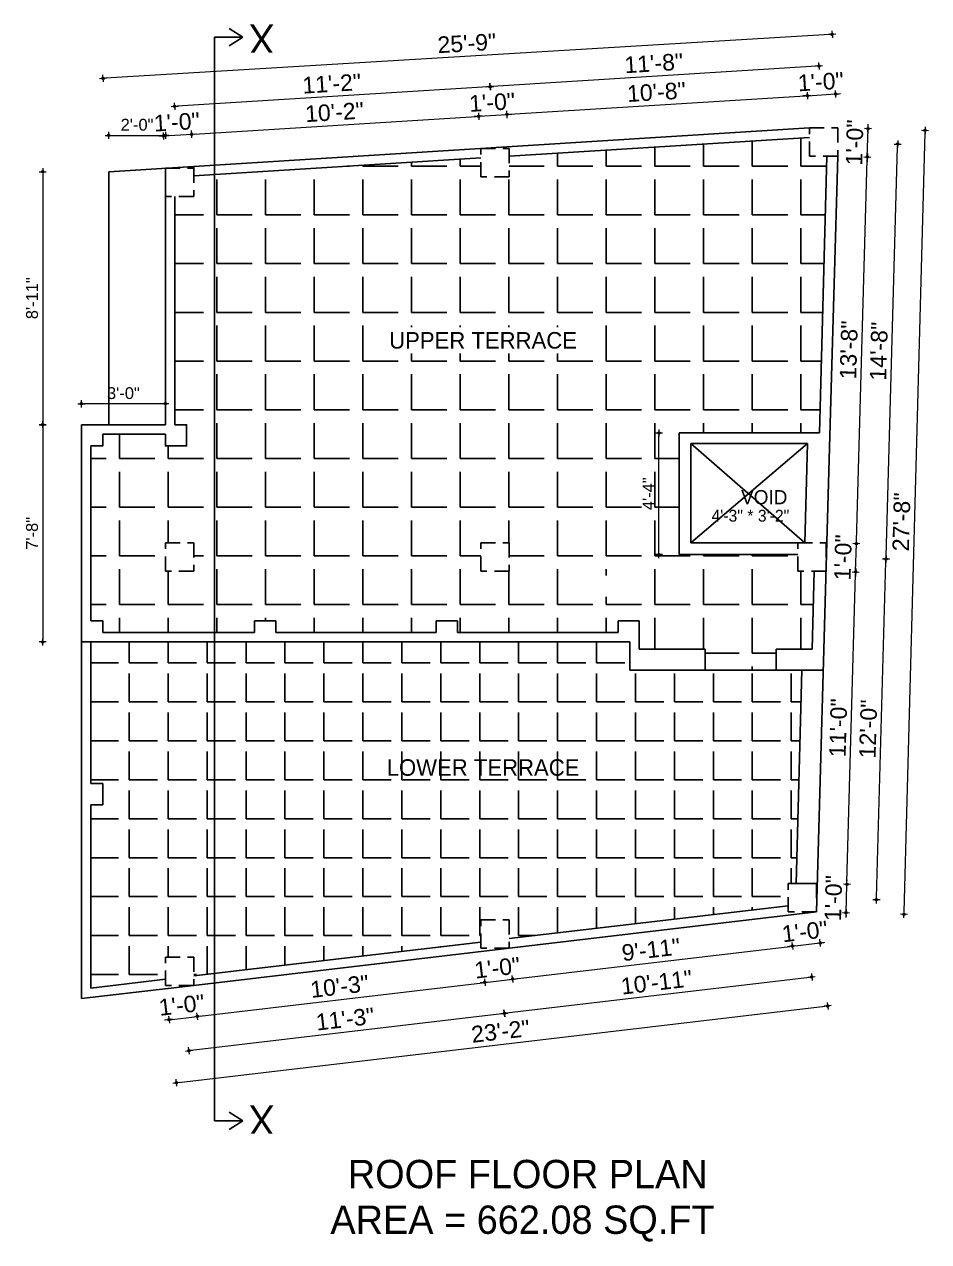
# Model space of a CAD drawing. Header units: inches. Extents: x 10143 to 33197, y -150 to 3760.
# Drawn here: x 24332 to 24716, y 3123 to 3639 of the extents above; entities that cross this region are included whole.
import ezdxf
from ezdxf.enums import TextEntityAlignment as Align

# ---------------------------------------------------------------- set-up
doc = ezdxf.new("R2010")
doc.units = ezdxf.units.IN
doc.header["$LTSCALE"] = 0.5
doc.header["$MEASUREMENT"] = 0
doc.header["$PDMODE"] = 66
doc.linetypes.add('DASHED2', pattern=[0.375, 0.25, -0.125])
for name, color, linetype, lineweight in [('DW TEXT', 92, 'Continuous', 15), ('hatch', 9, 'Continuous', 0), ('Toilet', 7, 'Continuous', 25)]:
    doc.layers.add(name, color=color, linetype=linetype, lineweight=lineweight)
doc.styles.add('CEN', font='GOTHIC.TTF')
doc.styles.get("Standard").update_dxf_attribs({"font": 'arial.ttf'})
doc.dimstyles.new('S8', dxfattribs={"dimtxt": 5, "dimasz": 1, "dimexe": 6, "dimexo": 18, "dimgap": 1.9375, "dimtad": 1, "dimdec": 0, "dimzin": 3, "dimdsep": 46, "dimlunit": 4, "dimtxsty": 'Standard', "dimblk": 'dot 2', "dimcen": 12, "dimse1": 1, "dimse2": 1, "dimclrd": 1, "dimclre": 1, "dimclrt": 256, "dimadec": 0, "dimazin": 0, "dimtfac": 0.75, "dimtdec": 0, "dimtix": 1, "dimtmove": 1, "dimatfit": 3, "dimldrblk": 'DOT', "dimfxl": 1, "dimtolj": 1, "dimtzin": 0, "dimlwd": 9, "dimlwe": 9, "dimarcsym": 0})
pattern_1 = [(0, (1128.393, 1701.765), (0, 20.625), [15, -5.625]), (90, (1128.393, 1701.765), (-20.625, 1e-15), [15, -5.625])]
pattern_2 = [(0, (1128.393, 1701.765), (0, 16.5), [12, -4.5]), (90, (1128.393, 1701.765), (-16.5, 1e-15), [12, -4.5])]

# ---------------------------------------------------------------- blocks, each defined once
blk = doc.blocks.new('dot1')
at = {"layer": 'hatch'}
h = blk.add_hatch(color=256, dxfattribs=at)
edge = h.paths.add_edge_path()
edge.add_arc((0, 0), 1, 0, 360)
for p, q in [((3, 0), (-3, 0)), ((0, 3), (0, -3))]:
    blk.add_line(p, q, dxfattribs=at)
blk.add_circle((0, 0), 1, dxfattribs=at)
blk = doc.blocks.new('dot 2')
at = {"layer": 'hatch', "xscale": 0.5, "yscale": 0.5, "zscale": 0.5}
blk.add_blockref('dot1', (0, 0), dxfattribs=at)
blk = doc.blocks.new('*D1663')
at = {"layer": 'Defpoints', "color": 0, "transparency": 16777216}
for p in [(24392.24, 3230.27), (24404.24, 3231.68), (24405.79, 3218.57)]:
    blk.add_point(p, dxfattribs=at)
at = {"layer": 'Toilet', "color": 1, "lineweight": 9, "transparency": 16777216}
for p, q in [((24393.79, 3217.15), (24405.79, 3218.57)), ((24406.78, 3218.68), (24407.78, 3218.8)), ((24392.8, 3217.04), (24391.81, 3216.92))]:
    blk.add_line(p, q, dxfattribs=at)
for p, rotation in [((24393.79, 3217.15), 6.727351048226113), ((24405.79, 3218.57), 186.7273510482261)]:
    blk.add_blockref('dot 2', p, dxfattribs=dict(at, rotation=rotation))
at = {"layer": 'Toilet', "transparency": 16777216, "insert": (24399.15, 3223.33), "char_height": 7, "attachment_point": 5, "rotation": 6.7274}
blk.add_mtext('\\A1;1\'-0"', dxfattribs=at)
blk = doc.blocks.new('_Dot')
at = {"color": 0, "linetype": 'ByBlock', "lineweight": -2}
blk.add_line((-0.5, 0), (-1, 0), dxfattribs=at)
at = {"color": 0, "linetype": 'ByBlock', "const_width": 0.5}
blk.add_lwpolyline([(-0.25, 0, 1), (0.25, 0, 1)], format="xyb", close=True, dxfattribs=at)
blk = doc.blocks.new('*D1664')
at = {"layer": 'Defpoints', "color": 0, "transparency": 16777216}
for p in [(24525.87, 3247.44), (24404.24, 3231.68), (24527.58, 3232.93)]:
    blk.add_point(p, dxfattribs=at)
at = {"layer": 'Toilet', "color": 1, "lineweight": 9, "transparency": 16777216}
blk.add_line((24406.78, 3218.68), (24526.59, 3232.82), dxfattribs=at)
for p, rotation in [((24527.58, 3232.93), 6.727351048251022), ((24405.79, 3218.57), 186.7273510482511)]:
    blk.add_blockref('dot 2', p, dxfattribs=dict(at, rotation=rotation))
at = {"layer": 'Toilet', "transparency": 16777216, "insert": (24466.04, 3231.23), "char_height": 7, "attachment_point": 5, "rotation": 6.7274}
blk.add_mtext('\\A1;10\'-3"', dxfattribs=at)
blk = doc.blocks.new('*D1665')
at = {"layer": 'Defpoints', "color": 0, "transparency": 16777216}
for p in [(24525.87, 3247.44), (24537.87, 3247.44), (24539.41, 3234.33)]:
    blk.add_point(p, dxfattribs=at)
at = {"layer": 'Toilet', "color": 1, "lineweight": 9, "transparency": 16777216}
for p, q in [((24527.58, 3232.93), (24539.41, 3234.33)), ((24540.41, 3234.45), (24541.4, 3234.56)), ((24526.59, 3232.82), (24525.59, 3232.7))]:
    blk.add_line(p, q, dxfattribs=at)
for p, rotation in [((24527.58, 3232.93), 6.727351048251053), ((24539.41, 3234.33), 186.7273510482511)]:
    blk.add_blockref('dot 2', p, dxfattribs=dict(at, rotation=rotation))
at = {"layer": 'Toilet', "transparency": 16777216, "insert": (24532.85, 3239.1), "char_height": 7, "attachment_point": 5, "rotation": 6.7274}
blk.add_mtext('\\A1;1\'-0"', dxfattribs=at)
blk = doc.blocks.new('*D1666')
at = {"layer": 'Defpoints', "color": 0, "transparency": 16777216}
for p in [(24656.15, 3262.81), (24537.87, 3247.44), (24657.86, 3248.3)]:
    blk.add_point(p, dxfattribs=at)
at = {"layer": 'Toilet', "color": 1, "lineweight": 9, "transparency": 16777216}
blk.add_line((24540.41, 3234.45), (24656.86, 3248.18), dxfattribs=at)
for p, rotation in [((24657.86, 3248.3), 6.727351048251022), ((24539.41, 3234.33), 186.7273510482511)]:
    blk.add_blockref('dot 2', p, dxfattribs=dict(at, rotation=rotation))
at = {"layer": 'Toilet', "transparency": 16777216, "insert": (24597.99, 3246.79), "char_height": 7, "attachment_point": 5, "rotation": 6.7274}
blk.add_mtext('\\A1;9\'-11"', dxfattribs=at)
blk = doc.blocks.new('*D1667')
at = {"layer": 'Defpoints', "color": 0, "transparency": 16777216}
for p in [(24656.15, 3262.81), (24668.15, 3262.81), (24669.69, 3249.7)]:
    blk.add_point(p, dxfattribs=at)
at = {"layer": 'Toilet', "color": 1, "lineweight": 9, "transparency": 16777216}
for p, q in [((24657.86, 3248.3), (24669.69, 3249.7)), ((24670.69, 3249.81), (24671.68, 3249.93)), ((24656.86, 3248.18), (24655.87, 3248.07))]:
    blk.add_line(p, q, dxfattribs=at)
for p, rotation in [((24657.86, 3248.3), 6.727351048251053), ((24669.69, 3249.7), 186.7273510482511)]:
    blk.add_blockref('dot 2', p, dxfattribs=dict(at, rotation=rotation))
at = {"layer": 'Toilet', "transparency": 16777216, "insert": (24663.13, 3254.47), "char_height": 7, "attachment_point": 5, "rotation": 6.7274}
blk.add_mtext('\\A1;1\'-0"', dxfattribs=at)
blk = doc.blocks.new('*D1668')
at = {"layer": 'Defpoints', "color": 0, "transparency": 16777216}
for p in [(24662.15, 3268.81), (24531.87, 3253.44), (24535.84, 3219.8)]:
    blk.add_point(p, dxfattribs=at)
at = {"layer": 'Toilet', "color": 1, "lineweight": 9, "transparency": 16777216}
blk.add_line((24665.12, 3235.05), (24536.83, 3219.92), dxfattribs=at)
for p, rotation in [((24666.11, 3235.17), 6.727351048225954), ((24535.84, 3219.8), 186.727351048226)]:
    blk.add_blockref('dot 2', p, dxfattribs=dict(at, rotation=rotation))
at = {"layer": 'Toilet', "transparency": 16777216, "insert": (24600.33, 3232.96), "char_height": 7, "attachment_point": 5, "rotation": 6.7274}
blk.add_mtext('\\A1;10\'-11"', dxfattribs=at)
blk = doc.blocks.new('*D1669')
at = {"layer": 'Defpoints', "color": 0, "transparency": 16777216}
for p in [(24531.87, 3253.44), (24398.24, 3237.68), (24402.21, 3204.04)]:
    blk.add_point(p, dxfattribs=at)
at = {"layer": 'Toilet', "color": 1, "lineweight": 9, "transparency": 16777216}
blk.add_line((24534.84, 3219.68), (24403.21, 3204.16), dxfattribs=at)
for p, rotation in [((24535.84, 3219.8), 6.727351048251053), ((24402.21, 3204.04), 186.7273510482511)]:
    blk.add_blockref('dot 2', p, dxfattribs=dict(at, rotation=rotation))
at = {"layer": 'Toilet', "transparency": 16777216, "insert": (24468.38, 3217.4), "char_height": 7, "attachment_point": 5, "rotation": 6.7274}
blk.add_mtext('\\A1;11\'-3"', dxfattribs=at)
blk = doc.blocks.new('*D1670')
at = {"layer": 'Defpoints', "color": 0, "transparency": 16777216}
for p in [(24668.15, 3262.81), (24392.24, 3230.27), (24672.84, 3223.01)]:
    blk.add_point(p, dxfattribs=at)
at = {"layer": 'Toilet', "color": 1, "lineweight": 9, "transparency": 16777216}
blk.add_line((24397.93, 3190.59), (24671.85, 3222.9), dxfattribs=at)
for p, rotation in [((24672.84, 3223.01), 6.727351048225743), ((24396.94, 3190.47), 186.7273510482257)]:
    blk.add_blockref('dot 2', p, dxfattribs=dict(at, rotation=rotation))
at = {"layer": 'Toilet', "transparency": 16777216, "insert": (24534.24, 3212.22), "char_height": 7, "attachment_point": 5, "rotation": 6.7274}
blk.add_mtext('\\A1;23\'-2"', dxfattribs=at)
blk = doc.blocks.new('*D1671')
at = {"layer": 'Defpoints', "color": 0, "transparency": 16777216}
for p in [(24666.19, 3413.17), (24697.57, 3412.29), (24662.15, 3268.81)]:
    blk.add_point(p, dxfattribs=at)
at = {"layer": 'Toilet', "color": 1, "lineweight": 9, "transparency": 16777216}
blk.add_line((24693.55, 3268.93), (24697.55, 3411.29), dxfattribs=at)
for p, rotation in [((24697.57, 3412.29), 88.39404783827474), ((24693.53, 3267.93), 268.3940478382747)]:
    blk.add_blockref('dot 2', p, dxfattribs=dict(at, rotation=rotation))
at = {"layer": 'Toilet', "transparency": 16777216, "insert": (24690.04, 3340.27), "char_height": 7, "attachment_point": 5, "rotation": 88.394}
blk.add_mtext('\\A1;12\'-0"', dxfattribs=at)
blk = doc.blocks.new('*D1672')
at = {"layer": 'Defpoints', "color": 0, "transparency": 16777216}
for p in [(24671.12, 3588.91), (24702.5, 3588.03), (24666.19, 3413.17)]:
    blk.add_point(p, dxfattribs=at)
at = {"layer": 'Toilet', "color": 1, "lineweight": 9, "transparency": 16777216}
blk.add_line((24697.6, 3413.29), (24702.47, 3587.03), dxfattribs=at)
for p, rotation in [((24702.5, 3588.03), 88.39404783821377), ((24697.57, 3412.29), 268.3940478382138)]:
    blk.add_blockref('dot 2', p, dxfattribs=dict(at, rotation=rotation))
at = {"layer": 'Toilet', "transparency": 16777216, "insert": (24694.53, 3500.31), "char_height": 7, "attachment_point": 5, "rotation": 88.394}
blk.add_mtext('\\A1;14\'-8"', dxfattribs=at)
blk = doc.blocks.new('*D1660')
at = {"layer": 'Defpoints', "color": 0, "transparency": 16777216}
for p in [(24668.48, 3274.81), (24680.99, 3274.46), (24668.15, 3262.81)]:
    blk.add_point(p, dxfattribs=at)
at = {"layer": 'Toilet', "color": 1, "lineweight": 9, "transparency": 16777216}
for p, q in [((24680.65, 3262.46), (24680.99, 3274.46)), ((24681.02, 3275.46), (24681.05, 3276.46)), ((24680.63, 3261.46), (24680.6, 3260.46))]:
    blk.add_line(p, q, dxfattribs=at)
for p, rotation in [((24680.99, 3274.46), 268.3940478382726), ((24680.65, 3262.46), 88.39404783827257)]:
    blk.add_blockref('dot 2', p, dxfattribs=dict(at, rotation=rotation))
at = {"layer": 'Toilet', "transparency": 16777216, "insert": (24675.31, 3268.61), "char_height": 7, "attachment_point": 5, "rotation": 88.394}
blk.add_mtext('\\A1;1\'-0"', dxfattribs=at)
blk = doc.blocks.new('*D1673')
at = {"layer": 'Defpoints', "color": 0, "transparency": 16777216}
for p in [(24672.19, 3407.17), (24684.7, 3406.82), (24668.48, 3274.81)]:
    blk.add_point(p, dxfattribs=at)
at = {"layer": 'Toilet', "color": 1, "lineweight": 9, "transparency": 16777216}
blk.add_line((24681.02, 3275.46), (24684.67, 3405.82), dxfattribs=at)
for p, rotation in [((24684.7, 3406.82), 88.39404783821377), ((24680.99, 3274.46), 268.3940478382138)]:
    blk.add_blockref('dot 2', p, dxfattribs=dict(at, rotation=rotation))
at = {"layer": 'Toilet', "transparency": 16777216, "insert": (24677.34, 3340.79), "char_height": 7, "attachment_point": 5, "rotation": 88.394}
blk.add_mtext('\\A1;11\'-0"', dxfattribs=at)
blk = doc.blocks.new('*D1674')
at = {"layer": 'Defpoints', "color": 0, "transparency": 16777216}
for p in [(24672.19, 3419.17), (24685.04, 3418.81), (24672.19, 3407.17)]:
    blk.add_point(p, dxfattribs=at)
at = {"layer": 'Toilet', "color": 1, "lineweight": 9, "transparency": 16777216}
for p, q in [((24684.7, 3406.82), (24685.04, 3418.81)), ((24685.07, 3419.81), (24685.09, 3420.81)), ((24684.67, 3405.82), (24684.65, 3404.82))]:
    blk.add_line(p, q, dxfattribs=at)
for p, rotation in [((24685.04, 3418.81), 268.3940478382138), ((24684.7, 3406.82), 88.39404783821374)]:
    blk.add_blockref('dot 2', p, dxfattribs=dict(at, rotation=rotation))
at = {"layer": 'Toilet', "transparency": 16777216, "insert": (24679.36, 3412.97), "char_height": 7, "attachment_point": 5, "rotation": 88.394}
blk.add_mtext('\\A1;1\'-0"', dxfattribs=at)
blk = doc.blocks.new('*D1675')
at = {"layer": 'Defpoints', "color": 0, "transparency": 16777216}
for p in [(24677.12, 3582.91), (24689.63, 3582.56), (24672.19, 3419.17)]:
    blk.add_point(p, dxfattribs=at)
at = {"layer": 'Toilet', "color": 1, "lineweight": 9, "transparency": 16777216}
blk.add_line((24685.07, 3419.81), (24689.6, 3581.56), dxfattribs=at)
for p, rotation in [((24689.63, 3582.56), 88.39404783821377), ((24685.04, 3418.81), 268.3940478382138)]:
    blk.add_blockref('dot 2', p, dxfattribs=dict(at, rotation=rotation))
at = {"layer": 'Toilet', "transparency": 16777216, "insert": (24681.82, 3500.84), "char_height": 7, "attachment_point": 5, "rotation": 88.394}
blk.add_mtext('\\A1;13\'-8"', dxfattribs=at)
blk = doc.blocks.new('*D1676')
at = {"layer": 'Defpoints', "color": 0, "transparency": 16777216}
for p in [(24677.12, 3594.91), (24689.97, 3594.55), (24677.12, 3582.91)]:
    blk.add_point(p, dxfattribs=at)
at = {"layer": 'Toilet', "color": 1, "lineweight": 9, "transparency": 16777216}
for p, q in [((24689.63, 3582.56), (24689.97, 3594.55)), ((24689.99, 3595.55), (24690.02, 3596.55)), ((24689.6, 3581.56), (24689.57, 3580.56))]:
    blk.add_line(p, q, dxfattribs=at)
for p, rotation in [((24689.97, 3594.55), 268.3940478382138), ((24689.63, 3582.56), 88.39404783821374)]:
    blk.add_blockref('dot 2', p, dxfattribs=dict(at, rotation=rotation))
at = {"layer": 'Toilet', "transparency": 16777216, "insert": (24684.29, 3588.71), "char_height": 7, "attachment_point": 5, "rotation": 88.394}
blk.add_mtext('\\A1;1\'-0"', dxfattribs=at)
blk = doc.blocks.new('*D1677')
at = {"layer": 'Defpoints', "color": 0, "transparency": 16777216}
for p in [(24677.12, 3594.91), (24714.14, 3593.91), (24668.15, 3262.81)]:
    blk.add_point(p, dxfattribs=at)
at = {"layer": 'Toilet', "color": 1, "lineweight": 9, "transparency": 16777216}
blk.add_line((24705.19, 3262.81), (24714.11, 3592.91), dxfattribs=at)
for p, rotation in [((24714.14, 3593.91), 88.45204859075596), ((24705.16, 3261.81), 268.452048590756)]:
    blk.add_blockref('dot 2', p, dxfattribs=dict(at, rotation=rotation))
at = {"layer": 'Toilet', "transparency": 16777216, "insert": (24704.14, 3428.01), "char_height": 7, "attachment_point": 5, "rotation": 88.452}
blk.add_mtext('\\A1;27\'-8"', dxfattribs=at)
blk = doc.blocks.new('*D1678')
at = {"layer": 'Defpoints', "color": 0, "transparency": 16777216}
for p in [(24403.39, 3592.25), (24392.24, 3577.85), (24404.24, 3578.6)]:
    blk.add_point(p, dxfattribs=at)
at = {"layer": 'Toilet', "color": 1, "lineweight": 9, "transparency": 16777216}
for p, q in [((24390.39, 3591.44), (24389.4, 3591.38)), ((24391.39, 3591.5), (24403.39, 3592.25)), ((24404.39, 3592.32), (24405.39, 3592.38))]:
    blk.add_line(p, q, dxfattribs=at)
for p, rotation in [((24391.39, 3591.5), 3.575827605927389), ((24403.39, 3592.25), 183.5758276059273)]:
    blk.add_blockref('dot 2', p, dxfattribs=dict(at, rotation=rotation))
at = {"layer": 'Toilet', "transparency": 16777216, "insert": (24397.05, 3597.38), "char_height": 7, "attachment_point": 5, "rotation": 3.5758}
blk.add_mtext('\\A1;1\'-0"', dxfattribs=at)
blk = doc.blocks.new('*D1679')
at = {"layer": 'Defpoints', "color": 0, "transparency": 16777216}
for p in [(24525.01, 3599.86), (24525.87, 3586.2), (24404.24, 3578.6)]:
    blk.add_point(p, dxfattribs=at)
at = {"layer": 'Toilet', "color": 1, "lineweight": 9, "transparency": 16777216}
blk.add_line((24404.39, 3592.32), (24524.02, 3599.79), dxfattribs=at)
for p, rotation in [((24525.01, 3599.86), 3.575827605922174), ((24403.39, 3592.25), 183.5758276059222)]:
    blk.add_blockref('dot 2', p, dxfattribs=dict(at, rotation=rotation))
at = {"layer": 'Toilet', "transparency": 16777216, "insert": (24463.86, 3601.56), "char_height": 7, "attachment_point": 5, "rotation": 3.5758}
blk.add_mtext('\\A1;10\'-2"', dxfattribs=at)
blk = doc.blocks.new('*D1680')
at = {"layer": 'Defpoints', "color": 0, "transparency": 16777216}
for p in [(24536.97, 3600.6), (24525.87, 3586.2), (24537.87, 3586.2)]:
    blk.add_point(p, dxfattribs=at)
at = {"layer": 'Toilet', "color": 1, "lineweight": 9, "transparency": 16777216}
for p, q in [((24524.02, 3599.79), (24523.02, 3599.73)), ((24525.01, 3599.86), (24536.97, 3600.6)), ((24537.97, 3600.66), (24538.96, 3600.73))]:
    blk.add_line(p, q, dxfattribs=at)
for p, rotation in [((24525.01, 3599.86), 3.575827605922193), ((24536.97, 3600.6), 183.5758276059222)]:
    blk.add_blockref('dot 2', p, dxfattribs=dict(at, rotation=rotation))
at = {"layer": 'Toilet', "transparency": 16777216, "insert": (24530.65, 3605.73), "char_height": 7, "attachment_point": 5, "rotation": 3.5758}
blk.add_mtext('\\A1;1\'-0"', dxfattribs=at)
blk = doc.blocks.new('*D1681')
at = {"layer": 'Defpoints', "color": 0, "transparency": 16777216}
for p in [(24664.27, 3608.56), (24665.12, 3594.91), (24537.87, 3586.2)]:
    blk.add_point(p, dxfattribs=at)
at = {"layer": 'Toilet', "color": 1, "lineweight": 9, "transparency": 16777216}
blk.add_line((24537.97, 3600.66), (24663.27, 3608.49), dxfattribs=at)
for p, rotation in [((24664.27, 3608.56), 3.575827605922174), ((24536.97, 3600.6), 183.5758276059222)]:
    blk.add_blockref('dot 2', p, dxfattribs=dict(at, rotation=rotation))
at = {"layer": 'Toilet', "transparency": 16777216, "insert": (24600.27, 3610.08), "char_height": 7, "attachment_point": 5, "rotation": 3.5758}
blk.add_mtext('\\A1;10\'-8"', dxfattribs=at)
blk = doc.blocks.new('*D1682')
at = {"layer": 'Defpoints', "color": 0, "transparency": 16777216}
for p in [(24676.22, 3609.3), (24665.12, 3594.91), (24677.12, 3594.91)]:
    blk.add_point(p, dxfattribs=at)
at = {"layer": 'Toilet', "color": 1, "lineweight": 9, "transparency": 16777216}
for p, q in [((24663.27, 3608.49), (24662.27, 3608.43)), ((24664.27, 3608.56), (24676.22, 3609.3)), ((24677.22, 3609.37), (24678.22, 3609.43))]:
    blk.add_line(p, q, dxfattribs=at)
for p, rotation in [((24664.27, 3608.56), 3.575827605922193), ((24676.22, 3609.3), 183.5758276059222)]:
    blk.add_blockref('dot 2', p, dxfattribs=dict(at, rotation=rotation))
at = {"layer": 'Toilet', "transparency": 16777216, "insert": (24669.9, 3614.43), "char_height": 7, "attachment_point": 5, "rotation": 3.5758}
blk.add_mtext('\\A1;1\'-0"', dxfattribs=at)
blk = doc.blocks.new('*D1683')
at = {"layer": 'Defpoints', "color": 0, "transparency": 16777216}
for p in [(24529.85, 3612.42), (24671.12, 3588.91), (24531.87, 3580.2)]:
    blk.add_point(p, dxfattribs=at)
at = {"layer": 'Toilet', "color": 1, "lineweight": 9, "transparency": 16777216}
blk.add_line((24668.11, 3621.06), (24530.85, 3612.48), dxfattribs=at)
for p, rotation in [((24669.11, 3621.12), 3.575843646370442), ((24529.85, 3612.42), 183.5758436463704)]:
    blk.add_blockref('dot 2', p, dxfattribs=dict(at, rotation=rotation))
at = {"layer": 'Toilet', "transparency": 16777216, "insert": (24599.14, 3622.27), "char_height": 7, "attachment_point": 5, "rotation": 3.5758}
blk.add_mtext('\\A1;11\'-8"', dxfattribs=at)
blk = doc.blocks.new('*D1684')
at = {"layer": 'Defpoints', "color": 0, "transparency": 16777216}
for p in [(24396.23, 3604.07), (24531.87, 3580.2), (24398.24, 3571.85)]:
    blk.add_point(p, dxfattribs=at)
at = {"layer": 'Toilet', "color": 1, "lineweight": 9, "transparency": 16777216}
blk.add_line((24528.86, 3612.35), (24397.23, 3604.13), dxfattribs=at)
for p, rotation in [((24529.85, 3612.42), 3.575843646344783), ((24396.23, 3604.07), 183.5758436463448)]:
    blk.add_blockref('dot 2', p, dxfattribs=dict(at, rotation=rotation))
at = {"layer": 'Toilet', "transparency": 16777216, "insert": (24462.7, 3613.68), "char_height": 7, "attachment_point": 5, "rotation": 3.5758}
blk.add_mtext('\\A1;11\'-2"', dxfattribs=at)
blk = doc.blocks.new('*D1685')
at = {"layer": 'Defpoints', "color": 0, "transparency": 16777216}
for p in [(24365.87, 3615.96), (24677.12, 3594.91), (24368.24, 3576.35)]:
    blk.add_point(p, dxfattribs=at)
at = {"layer": 'Toilet', "color": 1, "lineweight": 9, "transparency": 16777216}
blk.add_line((24673.74, 3634.45), (24366.86, 3616.02), dxfattribs=at)
for p, rotation in [((24674.74, 3634.51), 3.437251263193426), ((24365.87, 3615.96), 183.4372512631934)]:
    blk.add_blockref('dot 2', p, dxfattribs=dict(at, rotation=rotation))
at = {"layer": 'Toilet', "transparency": 16777216, "insert": (24519.97, 3630.74), "char_height": 7, "attachment_point": 5, "rotation": 3.4373}
blk.add_mtext('\\A1;25\'-9"', dxfattribs=at)
blk = doc.blocks.new('*D1688')
at = {"layer": 'Defpoints', "color": 0, "transparency": 16777216}
for p in [(24356.68, 3469.17), (24340.25, 3377.17), (24356.68, 3377.17)]:
    blk.add_point(p, dxfattribs=at)
at = {"layer": 'Toilet', "color": 1, "lineweight": 9, "transparency": 16777216}
blk.add_line((24340.25, 3468.17), (24340.25, 3378.17), dxfattribs=at)
for p, rotation in [((24340.25, 3469.17), 90), ((24340.25, 3377.17), 270)]:
    blk.add_blockref('dot 2', p, dxfattribs=dict(at, rotation=rotation))
at = {"layer": 'Toilet', "transparency": 16777216, "insert": (24335.76, 3423.17), "char_height": 5, "attachment_point": 5, "rotation": 90}
blk.add_mtext('\\A1;7\'-8"', dxfattribs=at)
blk = doc.blocks.new('*D1662')
at = {"layer": 'Defpoints', "color": 0, "transparency": 16777216}
for p in [(24368.24, 3576.35), (24340.25, 3469.17), (24365.68, 3469.17)]:
    blk.add_point(p, dxfattribs=at)
at = {"layer": 'Toilet', "color": 1, "lineweight": 9, "transparency": 16777216}
blk.add_line((24340.25, 3575.35), (24340.25, 3470.17), dxfattribs=at)
for p, rotation in [((24340.25, 3576.35), 90), ((24340.25, 3469.17), 270)]:
    blk.add_blockref('dot 2', p, dxfattribs=dict(at, rotation=rotation))
at = {"layer": 'Toilet', "transparency": 16777216, "insert": (24335.76, 3522.76), "char_height": 5, "attachment_point": 5, "rotation": 90}
blk.add_mtext('\\A1;8\'-11"', dxfattribs=at)
blk = doc.blocks.new('*D1661')
at = {"layer": 'Defpoints', "color": 0, "transparency": 16777216}
for p in [(24392.24, 3591.74), (24368.24, 3576.35), (24392.24, 3577.85)]:
    blk.add_point(p, dxfattribs=at)
at = {"layer": 'Toilet', "color": 1, "lineweight": 9, "transparency": 16777216}
blk.add_line((24369.24, 3591.74), (24391.24, 3591.74), dxfattribs=at)
at = {"layer": 'Toilet', "color": 1, "lineweight": 9, "transparency": 16777216, "rotation": 180}
blk.add_blockref('dot 2', (24368.24, 3591.74), dxfattribs=at)
at = {"layer": 'Toilet', "color": 1, "lineweight": 9, "transparency": 16777216}
blk.add_blockref('dot 2', (24392.24, 3591.74), dxfattribs=at)
at = {"layer": 'Toilet', "transparency": 16777216, "insert": (24380.24, 3596.23), "char_height": 5, "attachment_point": 5}
blk.add_mtext('\\A1;2\'-0"', dxfattribs=at)
blk = doc.blocks.new('*D1687')
at = {"layer": 'Defpoints', "color": 0, "transparency": 16777216}
for p in [(24356.68, 3478.04), (24356.68, 3469.17), (24392.24, 3469.17)]:
    blk.add_point(p, dxfattribs=at)
at = {"layer": 'Toilet', "color": 1, "lineweight": 9, "transparency": 16777216}
blk.add_line((24391.24, 3478.04), (24357.68, 3478.04), dxfattribs=at)
at = {"layer": 'Toilet', "color": 1, "lineweight": 9, "transparency": 16777216, "rotation": 180}
blk.add_blockref('dot 2', (24356.68, 3478.04), dxfattribs=at)
at = {"layer": 'Toilet', "color": 1, "lineweight": 9, "transparency": 16777216}
blk.add_blockref('dot 2', (24392.24, 3478.04), dxfattribs=at)
at = {"layer": 'Toilet', "transparency": 16777216, "insert": (24374.46, 3482.53), "char_height": 5, "attachment_point": 5}
blk.add_mtext('\\A1;3\'-0"', dxfattribs=at)

msp = doc.modelspace()

# ---------------------------------------------------------------- hatches: boundary and pattern name
at = {"layer": 'Toilet'}
h = msp.add_hatch(dxfattribs=at)
h.set_pattern_fill('ANGLE', color=256, scale=75)
h.set_pattern_definition(pattern_1)
h.paths.add_polyline_path([(24609.87, 3465.67), (24669.45, 3465.67), (24672.51, 3582.91), (24665.12, 3582.91), (24665.12, 3590.9), (24537.87, 3582.95), (24537.87, 3574.2), (24525.87, 3574.2), (24525.87, 3582.2), (24413, 3575.14), (24413, 3381.17), (24430.01, 3381.17), (24430.01, 3386.17), (24439.01, 3386.17), (24439.01, 3381.17), (24507.01, 3381.17), (24507.01, 3386.17), (24516.01, 3386.17), (24516.01, 3381.17), (24584.01, 3381.17), (24584.01, 3386.17), (24593.01, 3386.17), (24593.01, 3374.17), (24621.01, 3374.17), (24621.01, 3365.17), (24651.01, 3365.17), (24651.01, 3374.17), (24666.27, 3374.17), (24667.19, 3407.17), (24660.19, 3407.17), (24660.19, 3414.17), (24609.87, 3414.17)])
h.paths.add_polyline_path([(24525.87, 3419.17), (24537.87, 3419.17), (24537.87, 3407.17), (24525.87, 3407.17)], flags=16)
h.paths.add_polyline_path([(24488.35, 3499.4), (24565.34, 3499.4), (24565.34, 3510.43), (24488.35, 3510.43)], flags=16)
h.paths.add_polyline_path([(24567.21, 3396.32), (24582.85, 3396.32), (24582.85, 3405.32), (24567.21, 3405.32)], flags=16)
h = msp.add_hatch(dxfattribs=at)
h.set_pattern_fill('ANGLE', color=256, scale=75)
h.set_pattern_definition(pattern_1)
h.paths.add_polyline_path([(24413, 3575.14), (24404.24, 3574.6), (24404.24, 3565.85), (24396.24, 3565.85), (24396.24, 3469.17), (24401.24, 3469.17), (24401.24, 3460.17), (24392.24, 3460.17), (24392.24, 3465.17), (24365.68, 3465.17), (24365.68, 3460.17), (24360.68, 3460.17), (24360.68, 3386.17), (24365.68, 3386.17), (24365.68, 3381.17), (24413, 3381.17)])
h.paths.add_polyline_path([(24392.24, 3419.17), (24404.24, 3419.17), (24404.24, 3407.17), (24392.24, 3407.17)], flags=16)
h = msp.add_hatch(dxfattribs=at)
h.set_pattern_fill('ANGLE', color=256, scale=60)
h.set_pattern_definition(pattern_2)
h.paths.add_polyline_path([(24413, 3377.17), (24360.68, 3377.17), (24360.68, 3317.17), (24365.68, 3317.17), (24365.68, 3308.17), (24360.68, 3308.17), (24360.68, 3230.57), (24392.24, 3234.27), (24392.24, 3243.68), (24404.24, 3243.68), (24404.24, 3235.71), (24413, 3236.74)])
h = msp.add_hatch(dxfattribs=at)
h.set_pattern_fill('ANGLE', color=256, scale=60)
h.set_pattern_definition(pattern_2)
h.paths.add_polyline_path([(24525.87, 3250.05), (24525.87, 3259.44), (24537.87, 3259.44), (24537.87, 3251.47), (24656.15, 3265.42), (24656.15, 3274.81), (24659.47, 3274.81), (24661.83, 3365.17), (24589.01, 3365.17), (24589.01, 3377.17), (24413, 3377.17), (24413, 3236.74)])
h.paths.add_polyline_path([(24486.14, 3318.46), (24567.55, 3318.46), (24567.55, 3329.48), (24486.14, 3329.48)], flags=24)

# ---------------------------------------------------------------- linework, layer by layer
for p, q in [((24425, 3633.34), (24419.33, 3637.04)), ((24413, 3633.34), (24413, 3174.3)), ((24413, 3633.34), (24425, 3633.34)), ((24425, 3633.34), (24419.33, 3629.64)), ((24665.12, 3594.91), (24368.24, 3576.35)), ((24665.12, 3590.9), (24537.87, 3582.95)), ((24525.87, 3582.2), (24404.24, 3574.6)), ((24669.45, 3465.67), (24672.51, 3582.78)), ((24674.5, 3489.45), (24677.12, 3582.91)), ((24368.24, 3576.35), (24368.24, 3469.17)), ((24392.24, 3577.85), (24392.24, 3469.17)), ((24404.24, 3577.85), (24404.24, 3578.6)), ((24396.24, 3565.85), (24396.24, 3469.17)), ((24674.5, 3489.45), (24672.82, 3429.45)), ((24356.68, 3469.17), (24356.68, 3226.07)), ((24392.24, 3469.17), (24356.68, 3469.17)), ((24669.45, 3465.67), (24609.87, 3465.67)), ((24609.87, 3414.17), (24609.87, 3465.67)), ((24360.68, 3460.17), (24360.68, 3386.17)), ((24392.24, 3465.17), (24365.68, 3465.17)), ((24664.33, 3461.17), (24614.87, 3461.17)), ((24664.33, 3461.17), (24614.87, 3419.17)), ((24614.87, 3461.17), (24663.24, 3419.17)), ((24614.87, 3419.17), (24614.87, 3461.17)), ((24663.24, 3419.17), (24664.33, 3461.17)), ((24668.15, 3262.81), (24672.82, 3429.45)), ((24663.24, 3419.17), (24614.87, 3419.17)), ((24660.19, 3414.17), (24609.87, 3414.17)), ((24666.27, 3374.17), (24667.19, 3407.17)), ((24430.01, 3381.17), (24430.01, 3386.17)), ((24430.01, 3386.17), (24439.01, 3386.17)), ((24439.01, 3381.17), (24439.01, 3386.17)), ((24507.01, 3381.17), (24507.01, 3386.17)), ((24507.01, 3386.17), (24516.01, 3386.17)), ((24516.01, 3381.17), (24516.01, 3386.17)), ((24584.01, 3381.17), (24584.01, 3386.17)), ((24593.01, 3386.17), (24584.01, 3386.17)), ((24593.01, 3374.17), (24593.01, 3386.17)), ((24430.01, 3381.17), (24365.68, 3381.17)), ((24507.01, 3381.17), (24439.01, 3381.17)), ((24584.01, 3381.17), (24516.01, 3381.17)), ((24589.01, 3377.17), (24356.68, 3377.17)), ((24360.68, 3377.17), (24360.68, 3317.17)), ((24589.01, 3365.17), (24589.01, 3377.17)), ((24593.01, 3374.17), (24621.01, 3374.17)), ((24621.01, 3365.17), (24621.01, 3374.17)), ((24651.01, 3374.17), (24666.27, 3374.17)), ((24651.01, 3365.17), (24651.01, 3374.17)), ((24589.01, 3365.17), (24671.02, 3365.17)), ((24659.47, 3274.81), (24661.83, 3365.17)), ((24365.68, 3317.17), (24360.68, 3317.17)), ((24365.68, 3308.17), (24365.68, 3317.17)), ((24360.68, 3308.17), (24360.68, 3230.57)), ((24365.68, 3308.17), (24360.68, 3308.17)), ((24659.47, 3274.81), (24668.48, 3274.81)), ((24537.87, 3251.47), (24656.15, 3265.42)), ((24392.24, 3230.27), (24668.15, 3262.81)), ((24404.24, 3235.71), (24525.87, 3250.05)), ((24392.24, 3234.29), (24360.68, 3230.57)), ((24393.3, 3230.39), (24356.68, 3226.07)), ((24425, 3174.3), (24419.33, 3178)), ((24413, 3174.3), (24425, 3174.3)), ((24425, 3174.3), (24419.33, 3170.6))]:
    msp.add_line(p, q, dxfattribs=at)
at = {"layer": 'Toilet', "linetype": 'DASHED2', "ltscale": 50}
for points in [[(24665.12, 3582.91), (24665.12, 3594.91), (24677.12, 3594.91), (24677.12, 3582.91)], [(24525.87, 3574.2), (24525.87, 3586.2), (24537.87, 3586.2), (24537.87, 3574.2)], [(24392.24, 3565.85), (24392.24, 3577.85), (24404.24, 3577.85), (24404.24, 3565.85)], [(24392.24, 3407.17), (24392.24, 3419.17), (24404.24, 3419.17), (24404.24, 3407.17)], [(24525.87, 3407.17), (24525.87, 3419.17), (24537.87, 3419.17), (24537.87, 3407.17)], [(24660.19, 3407.17), (24660.19, 3419.17), (24672.19, 3419.17), (24672.19, 3407.17)], [(24656.15, 3262.81), (24656.15, 3274.81), (24668.15, 3274.81), (24668.15, 3262.81)], [(24525.87, 3247.44), (24525.87, 3259.44), (24537.87, 3259.44), (24537.87, 3247.44)], [(24392.24, 3231.68), (24392.24, 3243.68), (24404.24, 3243.68), (24404.24, 3231.68)]]:
    msp.add_lwpolyline(points, close=True, dxfattribs=at)
at = {"layer": 'Toilet'}
for points in [[(24396.24, 3469.17), (24401.24, 3469.17), (24401.24, 3460.17), (24392.24, 3460.17), (24392.24, 3465.17)], [(24365.68, 3465.17), (24365.68, 3460.17), (24360.68, 3460.17)], [(24365.68, 3381.17), (24365.68, 3386.17), (24360.68, 3386.17)]]:
    msp.add_lwpolyline(points, dxfattribs=at)

# ---------------------------------------------------------------- texts
at = {"layer": 'DW TEXT', "ltscale": 0.13, "style": 'CEN'}
for p in [(24433.05, 3632.78), (24433.05, 3174.86)]:
    msp.add_text('X', height=12, rotation=180, dxfattribs=at).set_placement(p, align=Align.MIDDLE_CENTER)
for s, height, p in [('UPPER TERRACE', 7, (24526.84, 3504.92)), ('VOID', 6, (24645.97, 3438.48)), ('4\'-3" * 3\'-2"', 5, (24640.1, 3430.63)), ('LOWER TERRACE', 7, (24526.84, 3323.97)), ('ROOF FLOOR PLAN', 12, (24545.77, 3151.77)), ('AREA = 662.08 SQ.FT ', 12, (24545.77, 3132.42))]:
    msp.add_text(s, height=height, dxfattribs=at).set_placement(p, align=Align.MIDDLE_CENTER)

# ---------------------------------------------------------------- dimensions: what is measured, and where the dimension line sits
at = {"layer": 'Toilet'}
for p1, p2, distance, picture, middle in [((24677.12, 3594.91), (24368.24, 3576.35), -39.68, '*D1685', (24519.97, 3630.74)), ((24671.12, 3588.91), (24531.87, 3580.2), -32.27, '*D1683', (24599.14, 3622.27)), ((24392.24, 3577.85), (24404.24, 3578.6), 13.68, '*D1678', (24397.05, 3597.38)), ((24668.15, 3262.81), (24677.12, 3594.91), -37.03, '*D1677', (24704.14, 3428.01)), ((24662.15, 3268.81), (24666.19, 3413.17), -31.39, '*D1671', (24690.04, 3340.27)), ((24668.15, 3262.81), (24668.48, 3274.81), -12.51, '*D1660', (24675.31, 3268.61)), ((24662.15, 3268.81), (24531.87, 3253.44), 33.88, '*D1668', (24600.33, 3232.96)), ((24392.24, 3230.27), (24668.15, 3262.81), -40.07, '*D1670', (24534.24, 3212.22)), ((24392.24, 3230.27), (24404.24, 3231.68), -13.2, '*D1663', (24399.15, 3223.33))]:
    dim = msp.add_aligned_dim(p1=p1, p2=p2, distance=distance, dimstyle='S8', override={"dimtxt": 7, "dimfxl": 2, "dimfxlon": 1, "dimarcsym": 1}, dxfattribs=at)
    dim.commit()
    dim.dimension.update_dxf_attribs({"geometry": picture, "text_midpoint": middle})
for base, p1, p2, angle, override, picture, middle in [((24396.23, 3604.07), (24531.87, 3580.2), (24398.24, 3571.85), 3.5758, {"dimtxt": 7, "dimfxl": 2, "dimfxlon": 1, "dimarcsym": 1}, '*D1684', (24462.7, 3613.68)), ((24664.27, 3608.56), (24537.87, 3586.2), (24665.12, 3594.91), 183.5758, {"dimtxt": 7, "dimfxl": 2, "dimfxlon": 1, "dimarcsym": 1}, '*D1681', (24600.27, 3610.08)), ((24676.22, 3609.3), (24665.12, 3594.91), (24677.12, 3594.91), 183.5758, {"dimtxt": 7, "dimfxl": 2, "dimfxlon": 1, "dimarcsym": 1}, '*D1682', (24669.9, 3614.43)), ((24536.97, 3600.6), (24525.87, 3586.2), (24537.87, 3586.2), 183.5758, {"dimtxt": 7, "dimfxl": 2, "dimfxlon": 1, "dimarcsym": 1}, '*D1680', (24530.65, 3605.73)), ((24525.01, 3599.86), (24404.24, 3578.6), (24525.87, 3586.2), 183.5758, {"dimtxt": 7, "dimfxl": 2, "dimfxlon": 1, "dimarcsym": 1}, '*D1679', (24463.86, 3601.56)), ((24689.97, 3594.55), (24677.12, 3582.91), (24677.12, 3594.91), 268.394, {"dimtxt": 7, "dimfxl": 2, "dimfxlon": 1, "dimarcsym": 1}, '*D1676', (24684.29, 3588.71)), ((24702.5, 3588.03), (24666.19, 3413.17), (24671.12, 3588.91), 268.394, {"dimtxt": 7, "dimfxl": 2, "dimfxlon": 1, "dimarcsym": 1}, '*D1672', (24694.53, 3500.31)), ((24689.63, 3582.56), (24672.19, 3419.17), (24677.12, 3582.91), 268.394, {"dimtxt": 7, "dimfxl": 2, "dimfxlon": 1, "dimarcsym": 1}, '*D1675', (24681.82, 3500.84)), ((24340.25, 3469.17), (24368.24, 3576.35), (24365.68, 3469.17), 90, {"dimfxl": 2, "dimfxlon": 1, "dimarcsym": 1}, '*D1662', (24335.76, 3522.76)), ((24340.25, 3377.17), (24356.68, 3469.17), (24356.68, 3377.17), 90, {"dimfxl": 2, "dimfxlon": 1, "dimarcsym": 1}, '*D1688', (24335.76, 3423.17)), ((24685.04, 3418.81), (24672.19, 3407.17), (24672.19, 3419.17), 268.394, {"dimtxt": 7, "dimfxl": 2, "dimfxlon": 1, "dimarcsym": 1}, '*D1674', (24679.36, 3412.97)), ((24684.7, 3406.82), (24668.48, 3274.81), (24672.19, 3407.17), 268.394, {"dimtxt": 7, "dimfxl": 2, "dimfxlon": 1, "dimarcsym": 1}, '*D1673', (24677.34, 3340.79)), ((24657.86, 3248.3), (24537.87, 3247.44), (24656.15, 3262.81), 186.7274, {"dimtxt": 7, "dimfxl": 2, "dimfxlon": 1, "dimarcsym": 1}, '*D1666', (24597.99, 3246.79)), ((24669.69, 3249.7), (24656.15, 3262.81), (24668.15, 3262.81), 186.7274, {"dimtxt": 7, "dimfxl": 2, "dimfxlon": 1, "dimarcsym": 1}, '*D1667', (24663.13, 3254.47)), ((24402.21, 3204.04), (24531.87, 3253.44), (24398.24, 3237.68), 6.7274, {"dimtxt": 7, "dimfxl": 2, "dimfxlon": 1, "dimarcsym": 1}, '*D1669', (24468.38, 3217.4)), ((24527.58, 3232.93), (24404.24, 3231.68), (24525.87, 3247.44), 186.7274, {"dimtxt": 7, "dimfxl": 2, "dimfxlon": 1, "dimarcsym": 1}, '*D1664', (24466.04, 3231.23)), ((24539.41, 3234.33), (24525.87, 3247.44), (24537.87, 3247.44), 186.7274, {"dimtxt": 7, "dimfxl": 2, "dimfxlon": 1, "dimarcsym": 1}, '*D1665', (24532.85, 3239.1))]:
    dim = msp.add_linear_dim(base=base, p1=p1, p2=p2, angle=angle, dimstyle='S8', override=override, dxfattribs=at)
    dim.commit()
    dim.dimension.update_dxf_attribs({"geometry": picture, "text_midpoint": middle})
for base, p1, p2, picture, middle in [((24392.24, 3591.74), (24368.24, 3576.35), (24392.24, 3577.85), '*D1661', (24380.24, 3596.23)), ((24356.68, 3478.04), (24392.24, 3469.17), (24356.68, 3469.17), '*D1687', (24374.46, 3482.53))]:
    dim = msp.add_linear_dim(base=base, p1=p1, p2=p2, dimstyle='S8', override={"dimfxl": 2, "dimfxlon": 1, "dimarcsym": 1}, dxfattribs=at)
    dim.commit()
    dim.dimension.update_dxf_attribs({"geometry": picture, "text_midpoint": middle})
msp.add_linear_dim(base=(24601.34187359, 3465.67230605), p1=(24609.86682063, 3414.17230605), p2=(24609.86682063, 3465.67230605), angle=90, dimstyle='S8', override={"dimfxl": 2, "dimfxlon": 1, "dimarcsym": 1}, dxfattribs=at).render()

doc.saveas('drawing.dxf')
